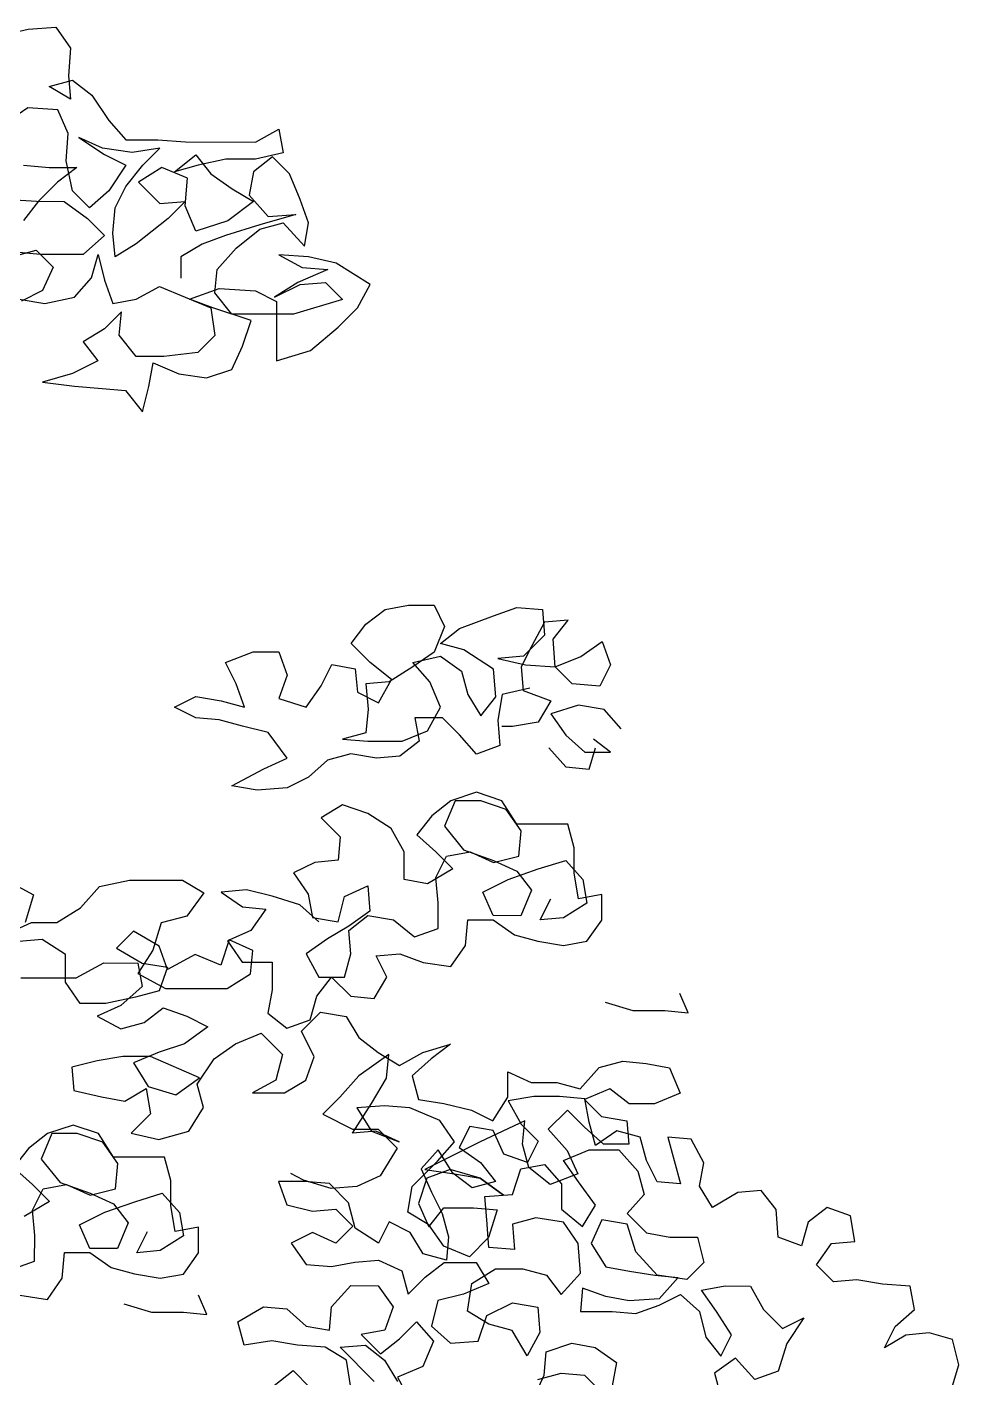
# Model space of a CAD drawing. Header units: millimetres. Extents: x -3.34 to 3.16, y -4.91 to 3.76.
# Drawn here: x 1.669 to 3.048, y 1.181 to 3.181 of the extents above; entities that cross this region are included whole.
import ezdxf

# ---------------------------------------------------------------- set-up
doc = ezdxf.new("R2010")
doc.units = ezdxf.units.MM
doc.header["$LTSCALE"] = 0.05
doc.layers.add('Vegetação', color=72, linetype='Continuous')

# ---------------------------------------------------------------- blocks, each defined once
blk = doc.blocks.new('A$C52BD5F3C')
at = {"color": 76}
for points in [[(7.1728, 11.6511), (7.2319, 11.6646), (7.2909, 11.6691), (7.3227, 11.6237), (7.3181, 11.5646), (7.3226, 11.5147), (7.2772, 11.542), (7.3271, 11.5556), (7.368, 11.5237), (7.4042, 11.4692), (7.4405, 11.4283), (7.5087, 11.4282), (7.5677, 11.4236), (7.7175, 11.4235), (7.7675, 11.4507), (7.7765, 11.4007), (7.7175, 11.3872), (7.6539, 11.3872), (7.5949, 11.3737), (7.5449, 11.3601), (7.5904, 11.3964), (7.6221, 11.3555), (7.6675, 11.3237), (7.7129, 11.2964), (7.6583, 11.2555), (7.5902, 11.2329), (7.5676, 11.2874), (7.5721, 11.3464), (7.5177, 11.3692), (7.4677, 11.3375), (7.5131, 11.292), (7.5676, 11.2965), (7.5312, 11.2602), (7.463, 11.2058), (7.4176, 11.1786), (7.4131, 11.2285), (7.4177, 11.283), (7.4404, 11.3284), (7.4768, 11.3738), (7.5132, 11.4101), (7.4541, 11.401), (7.3906, 11.4102), (7.3406, 11.4329), (7.3951, 11.3966), (7.4405, 11.3738), (7.4041, 11.3194), (7.3632, 11.2831), (7.3269, 11.3194), (7.3134, 11.383), (7.3179, 11.442), (7.2953, 11.492), (7.2317, 11.4966), (7.1727, 11.4558)], [(7.2225, 11.374), (7.277, 11.3694), (7.336, 11.3694), (7.2951, 11.3376), (7.2542, 11.2968), (7.2224, 11.2559)], [(7.1816, 11.3014), (7.2497, 11.2968), (7.3087, 11.2967), (7.3586, 11.2604), (7.3949, 11.224), (7.3495, 11.1832), (7.2587, 11.1833), (7.2042, 11.1879)], [(7.1996, 11.1788), (7.2496, 11.1924), (7.2859, 11.156), (7.2631, 11.1061), (7.2177, 11.0834)], [(7.2132, 11.0879), (7.2677, 11.0788), (7.3312, 11.0924), (7.3676, 11.1332), (7.3813, 11.1831), (7.3949, 11.1286), (7.413, 11.0787), (7.4629, 11.0877), (7.5129, 11.1149), (7.6218, 11.0694), (7.6309, 11.0104), (7.5945, 10.9741), (7.5218, 10.9651), (7.4628, 10.9651), (7.4265, 11.0106), (7.4311, 11.0605), (7.3948, 11.0242), (7.3493, 10.997), (7.3811, 10.9561), (7.3266, 10.9289), (7.263, 10.9108), (7.3311, 10.9017), (7.3901, 10.8971), (7.44, 10.8925), (7.4763, 10.847), (7.49, 10.9015), (7.4991, 10.9515), (7.5536, 10.9287), (7.6126, 10.9196), (7.6671, 10.9377), (7.6899, 10.9876), (7.7081, 11.0421), (7.6264, 11.0694), (7.5765, 11.0876), (7.64, 11.1103), (7.7172, 11.1056), (7.7626, 11.0829), (7.7625, 10.9558), (7.8352, 10.9784), (7.8943, 11.0283), (7.9352, 11.0691), (7.9625, 11.119), (7.8898, 11.1645), (7.8308, 11.1782), (7.7673, 11.1828), (7.8172, 11.1555), (7.8717, 11.1509), (7.8081, 11.1237), (7.7581, 11.092), (7.8126, 11.1192), (7.8671, 11.1237), (7.9034, 11.0873), (7.7989, 11.0556), (7.6672, 11.0557), (7.631, 11.1012), (7.6355, 11.1511), (7.6765, 11.1965), (7.7264, 11.2373), (7.7764, 11.2509), (7.8218, 11.2009), (7.8309, 11.2509), (7.8128, 11.3008), (7.7901, 11.3553), (7.7538, 11.3917), (7.7129, 11.3599), (7.7038, 11.31), (7.7446, 11.2646), (7.8037, 11.269), (7.7264, 11.2464), (7.6538, 11.2238), (7.6038, 11.2056), (7.5584, 11.1784), (7.5583, 11.133)], [(8.3028, 10.2569), (8.2438, 10.2433), (8.2347, 10.1888), (8.2391, 10.1343), (8.1892, 10.1162), (8.1529, 10.1571), (8.1166, 10.1935), (8.0576, 10.1935), (8.0666, 10.1436), (8.0257, 10.1118), (7.9757, 10.1073), (7.9213, 10.1164), (7.8713, 10.1029), (7.8304, 10.0666), (7.785, 10.0439), (7.7214, 10.0394), (7.6669, 10.0486), (7.7351, 10.0848), (7.785, 10.1075), (7.7442, 10.162), (7.6897, 10.1757), (7.6398, 10.1894), (7.5899, 10.1939), (7.5445, 10.2167), (7.5899, 10.2393), (7.6444, 10.2302), (7.6943, 10.2165), (7.6762, 10.2665), (7.6535, 10.3119), (7.7126, 10.3346), (7.7671, 10.3345), (7.7852, 10.2846), (7.767, 10.2346), (7.826, 10.2164), (7.8578, 10.2618), (7.8806, 10.3072), (7.9305, 10.2981), (7.935, 10.2481), (7.9804, 10.2254), (8.0077, 10.2753), (7.9623, 10.3117), (7.9215, 10.3526), (7.9533, 10.3934), (7.9942, 10.4252), (8.0442, 10.4342), (8.0987, 10.4341), (8.1213, 10.3887), (8.0986, 10.3342), (8.0531, 10.3025), (8.0031, 10.2708), (7.9532, 10.2663), (7.9577, 10.2118), (7.9531, 10.1618), (7.9031, 10.1482), (7.9576, 10.1437), (8.0303, 10.1436), (8.0848, 10.1662), (8.1121, 10.2162), (8.0894, 10.2707), (8.0531, 10.3116), (8.1122, 10.3251), (8.1576, 10.2933), (8.1711, 10.2434), (8.1983, 10.1979), (8.2302, 10.2388), (8.2257, 10.2978), (8.1621, 10.3387), (8.1122, 10.3524), (8.1531, 10.3841), (8.2258, 10.4113), (8.2757, 10.4294), (8.3302, 10.4248), (8.3347, 10.3704), (8.2893, 10.325), (8.2348, 10.3205), (8.2938, 10.3068), (8.3574, 10.3022), (8.4119, 10.3249), (8.4573, 10.3566), (8.4754, 10.3067), (8.4527, 10.2613), (8.3937, 10.2659), (8.3574, 10.3022), (8.3529, 10.3613), (8.3847, 10.4021), (8.3347, 10.3976), (8.3075, 10.3477), (8.2847, 10.3023), (8.2892, 10.2523), (8.3482, 10.2296), (8.3209, 10.1842), (8.2664, 10.1752), (8.2437, 10.1752)], [(8.498, 10.1704), (8.4617, 10.2113), (8.4072, 10.2204), (8.3482, 10.2023), (8.3799, 10.1569), (8.4208, 10.1205), (8.4753, 10.1205), (8.439, 10.1478)]]:
    blk.add_lwpolyline(points, dxfattribs=at)
at = {"color": 74}
for points in [[(8.3436, 10.1297), (8.3799, 10.0888), (8.4298, 10.0842), (8.4435, 10.1296)], [(7.8528, 9.7578), (7.812, 9.7941), (7.753, 9.8124), (7.6985, 9.826), (7.644, 9.8215), (7.6894, 9.7897), (7.7393, 9.7851), (7.7075, 9.7397), (7.6575, 9.7171), (7.6893, 9.6716), (7.7528, 9.6716), (7.7528, 9.6126), (7.7437, 9.5626), (7.7845, 9.5308), (7.8345, 9.5489), (7.8481, 9.5988), (7.88, 9.6397), (7.9208, 9.5988), (7.9707, 9.5942), (7.998, 9.6396), (7.9754, 9.685), (8.0253, 9.6895), (8.0752, 9.6713), (8.1343, 9.6622), (8.1661, 9.7075), (8.1707, 9.762), (8.2252, 9.762), (8.2706, 9.7301), (8.3205, 9.7165), (8.375, 9.7073), (8.4249, 9.7164), (8.4568, 9.7618), (8.4568, 9.8163), (8.4069, 9.8072), (8.3978, 9.8617), (8.3979, 9.9162), (8.3843, 9.9662), (8.2753, 9.9663), (8.2436, 10.0162), (8.1891, 10.0345), (8.1346, 10.0163), (8.0937, 9.9846), (8.0619, 9.9438), (8.1027, 9.9074), (8.139, 9.871), (8.0845, 9.8393), (8.0345, 9.8484), (8.0346, 9.9075), (8.0074, 9.9574), (7.9575, 9.9893), (7.903, 10.0075), (7.8576, 9.9803), (7.8984, 9.9394), (7.8938, 9.8894), (7.8439, 9.8849), (7.7984, 9.8623), (7.8302, 9.8168), (7.8392, 9.7669), (7.8937, 9.7577), (7.9074, 9.8122), (7.9573, 9.8349), (7.9618, 9.7804), (7.9164, 9.7486), (7.871, 9.7214), (7.8255, 9.6897), (7.8527, 9.6397), (7.9072, 9.6397), (7.9209, 9.6896), (7.9164, 9.7396), (7.9573, 9.7713), (8.0118, 9.7622), (8.0571, 9.7258), (8.1071, 9.7439), (8.1072, 9.7984), (8.1027, 9.8529), (8.1254, 9.8983), (8.1754, 9.9073), (8.2253, 9.8846), (8.2798, 9.8982), (8.2844, 9.9526), (8.2526, 9.9981), (8.1982, 10.0163), (8.1437, 10.0163), (8.1209, 9.9619), (8.1617, 9.9119), (8.2253, 9.8891), (8.2752, 9.8664), (8.307, 9.8255), (8.2842, 9.771), (8.2252, 9.7711), (8.2025, 9.821), (8.257, 9.8482), (8.3206, 9.8709), (8.3797, 9.889), (8.416, 9.8481), (8.425, 9.7981), (8.375, 9.7664), (8.3251, 9.7619), (8.3478, 9.8073)], [(7.1939, 9.8427), (7.2439, 9.8154), (7.2256, 9.7564)], [(7.1802, 9.7292), (7.2393, 9.7564), (7.2937, 9.7563), (7.3437, 9.7881), (7.3846, 9.8335), (7.4482, 9.847), (7.5617, 9.8469), (7.6071, 9.8196), (7.5708, 9.7697), (7.5163, 9.7561), (7.498, 9.6971), (7.4662, 9.6472), (7.5252, 9.6154), (7.6569, 9.6152), (7.7069, 9.647), (7.7115, 9.6969), (7.6615, 9.7197), (7.6433, 9.6652), (7.5888, 9.688), (7.5298, 9.6562), (7.5117, 9.7062), (7.4572, 9.738), (7.4208, 9.7017), (7.4753, 9.6699), (7.5298, 9.6608), (7.5116, 9.6108), (7.4616, 9.5973), (7.398, 9.5837), (7.3435, 9.5837), (7.3118, 9.6292), (7.3118, 9.6882), (7.2619, 9.72), (7.212, 9.7156)], [(7.2164, 9.6384), (7.3345, 9.6382), (7.3936, 9.67), (7.4662, 9.6699), (7.4753, 9.62), (7.4298, 9.5791), (7.3798, 9.5565), (7.4298, 9.5292), (7.4797, 9.5428), (7.5206, 9.5745), (7.5706, 9.5563), (7.6159, 9.5335), (7.566, 9.4973), (7.5115, 9.4792), (7.4569, 9.4565), (7.4887, 9.4065), (7.5477, 9.3883), (7.5977, 9.4246), (7.4933, 9.4701), (7.4343, 9.4701), (7.3798, 9.4611), (7.3253, 9.4475), (7.3297, 9.3976), (7.3888, 9.3839), (7.4387, 9.3748), (7.4841, 9.402), (7.4932, 9.3475), (7.4523, 9.3067), (7.5113, 9.293), (7.5749, 9.3111), (7.6067, 9.361), (7.5931, 9.411), (7.6295, 9.4654), (7.6749, 9.4972), (7.7295, 9.5198), (7.7748, 9.4744), (7.7612, 9.4199), (7.7112, 9.3927), (7.7793, 9.3926), (7.8247, 9.4198), (7.8429, 9.4698), (7.8157, 9.5243), (7.8566, 9.5651), (7.9111, 9.556), (7.9383, 9.5105), (7.9792, 9.4787), (8.0246, 9.4514), (8.0745, 9.4786), (8.1336, 9.4967), (8.0927, 9.465), (8.0518, 9.4287), (8.0654, 9.3787), (8.1198, 9.3696), (8.1789, 9.3559), (8.2242, 9.3332), (8.2561, 9.3831), (8.2561, 9.4376), (8.3061, 9.4149), (8.3605, 9.4148), (8.4105, 9.4011), (8.4514, 9.4465), (8.5014, 9.4601), (8.5513, 9.4555), (8.6012, 9.4464), (8.6239, 9.3919), (8.5694, 9.3692), (8.5149, 9.3693), (8.4741, 9.4011), (8.4195, 9.3784), (8.4558, 9.3421), (8.5103, 9.3329), (8.5148, 9.283), (8.4603, 9.283), (8.4195, 9.3194), (8.3832, 9.3558), (8.3423, 9.3149), (8.3831, 9.2695), (8.4058, 9.2195), (8.3467, 9.1969), (8.3013, 9.2332), (8.2878, 9.2832), (8.2924, 9.3331), (8.197, 9.2878), (8.0788, 9.2289), (8.1424, 9.2197), (8.1969, 9.2106), (8.2468, 9.1742), (8.1969, 9.2106), (8.1333, 9.2288), (8.0834, 9.2107), (8.0651, 9.1562), (8.0878, 9.1063), (8.1196, 9.1471), (8.1832, 9.1471), (8.2331, 9.1425), (8.2149, 9.0835), (8.174, 9.0426), (8.1196, 9.0654), (8.0878, 9.1108), (8.0424, 9.1381), (8.0516, 9.1926), (8.1061, 9.247), (8.1425, 9.2879), (8.1107, 9.3333), (8.0472, 9.3606), (7.9927, 9.3652), (7.9337, 9.3607), (7.9654, 9.3107), (8.0244, 9.288), (7.9745, 9.3107), (7.9245, 9.3062), (7.9654, 9.3698), (7.9973, 9.4242), (8.0019, 9.4742), (7.9383, 9.4288), (7.8973, 9.3834), (7.861, 9.3471), (7.9245, 9.3153), (7.979, 9.3153), (8.0198, 9.2743), (7.9835, 9.2154), (7.9335, 9.1927), (7.879, 9.1882), (7.82, 9.2064), (7.7928, 9.2201)], [(8.4641, 9.5865), (8.5231, 9.5683), (8.5913, 9.5682), (8.6412, 9.5636), (8.6231, 9.6045)], [(7.757, 8.7675), (7.7979, 8.7993), (7.8342, 8.7629)], [(7.9705, 8.7764), (7.8979, 8.8491), (7.9524, 8.8536), (7.9932, 8.8218), (8.0204, 8.7764)], [(7.9205, 8.7674), (7.9115, 8.8219), (7.8661, 8.8492), (7.8071, 8.8538), (7.7526, 8.8629), (7.6935, 8.8539), (7.68, 8.9038), (7.7345, 8.9356), (7.7844, 8.931), (7.8253, 8.8946), (7.8752, 8.8855), (7.8798, 8.9354), (7.9207, 8.9808), (7.9797, 8.9807), (8.0115, 8.9353), (7.9933, 8.8854), (7.9433, 8.8763), (7.9841, 8.8354), (8.025, 8.8672), (8.0614, 8.9035), (8.0977, 8.8626), (8.0749, 8.8081), (8.0204, 8.7854), (8.0476, 8.7355)], [(8.3201, 8.7806), (8.3701, 8.7942), (8.42, 8.7896), (8.4563, 8.7533)], [(8.311, 8.7398), (8.3337, 8.7897), (8.3383, 8.8396), (8.3928, 8.8578), (8.4428, 8.8486), (8.4882, 8.8168), (8.479, 8.7669)], [(9.201, 8.7526), (9.2192, 8.8116), (9.2057, 8.8661), (9.1557, 8.8798), (9.1058, 8.8753), (9.0603, 8.8481), (9.0831, 8.8935), (9.124, 8.9297), (9.1149, 8.9797), (9.0559, 8.9843), (9.0014, 8.9934), (8.9515, 8.9889), (8.9152, 9.0253), (8.947, 9.0707), (8.997, 9.0752), (8.9879, 9.1297), (8.938, 9.1479), (8.8971, 9.1161), (8.8834, 9.0662), (8.8335, 9.0844), (8.829, 9.1434), (8.7973, 9.1843), (8.7473, 9.1798), (8.6928, 9.1481), (8.6656, 9.1935), (8.6747, 9.2435), (8.6475, 9.2935), (8.5976, 9.298), (8.6247, 9.1981), (8.5748, 9.2027), (8.5521, 9.2481), (8.5385, 9.2981), (8.4886, 9.3118), (8.4432, 9.28), (8.4296, 9.33), (8.4206, 9.3799), (8.3661, 9.3845), (8.3116, 9.3846), (8.2571, 9.3755), (8.2843, 9.3256), (8.3206, 9.2892), (8.2978, 9.2438), (8.2479, 9.262), (8.2252, 9.312), (8.1753, 9.3211), (8.1525, 9.2757), (8.1979, 9.2439), (8.2297, 9.203), (8.1797, 9.1894), (8.1389, 9.2213), (8.1071, 9.2712), (8.0708, 9.2304), (8.0934, 9.1804), (8.1161, 9.135), (8.1297, 9.085), (8.1251, 9.0351), (8.0751, 9.0488), (8.0479, 9.0942), (8.0026, 9.117), (7.9798, 9.0716), (7.9299, 9.1034), (7.9163, 9.1579), (7.8755, 9.1988), (7.821, 9.2034), (7.7665, 9.2034), (7.7846, 9.1535), (7.8391, 9.1398), (7.8891, 9.1443), (7.9253, 9.1079), (7.889, 9.0716), (7.8391, 9.0944), (7.7936, 9.0717), (7.8254, 9.0263), (7.8799, 9.0217), (7.9298, 9.0307), (7.9798, 9.0352), (8.0297, 9.0125), (8.0433, 8.9625), (8.0796, 8.9988), (8.1205, 9.0306), (8.1886, 9.0305), (8.2159, 8.9851), (8.1613, 8.9624), (8.1068, 8.9488), (8.0932, 8.8944), (8.134, 8.858), (8.193, 8.8625), (8.2112, 8.917), (8.2658, 8.9442), (8.3202, 8.935), (8.3247, 8.8805), (8.2974, 8.8306), (8.2657, 8.8851), (8.2158, 8.8988), (8.1704, 8.9261), (8.1795, 8.9851), (8.2295, 9.0168), (8.2885, 9.0168), (8.3385, 9.0031), (8.3702, 8.9622), (8.4111, 9.0076), (8.4066, 9.0712), (8.3749, 9.1166), (8.3159, 9.1257), (8.2659, 9.1122), (8.2704, 9.0577), (8.2159, 9.0623), (8.2114, 9.1213), (8.2069, 9.1713), (8.266, 9.1757), (8.2842, 9.2302), (8.3341, 9.2393), (8.3704, 9.1983), (8.3704, 9.1439), (8.4158, 9.1075), (8.4431, 9.1529), (8.4068, 9.2029), (8.375, 9.2483), (8.4295, 9.2709), (8.4931, 9.2709), (8.5339, 9.2254), (8.5475, 9.1755), (8.5111, 9.1346), (8.552, 9.0937), (8.6019, 9.0846), (8.661, 9.0846), (8.6745, 9.0301), (8.6382, 8.9938), (8.5746, 9.0029), (8.5292, 9.0529), (8.5111, 9.1119), (8.4566, 9.1211), (8.4339, 9.0711), (8.4656, 9.0212), (8.5156, 9.012), (8.5701, 9.0029), (8.62, 8.9983), (8.5791, 8.953), (8.5155, 8.9485), (8.4656, 8.9576), (8.4156, 8.9758), (8.4111, 8.9259), (8.4792, 8.9258), (8.5291, 8.9212), (8.5791, 8.9393), (8.6245, 8.962), (8.6653, 8.9256), (8.6789, 8.8711), (8.7107, 8.8302), (8.7334, 8.8756), (8.7017, 8.9256), (8.6699, 8.971), (8.7199, 8.9801), (8.7744, 8.98), (8.8016, 8.93), (8.8424, 8.8891), (8.8878, 8.9118), (8.8515, 8.8573), (8.8332, 8.7983), (8.7833, 8.7802), (8.7424, 8.8257), (8.697, 8.7939), (8.7106, 8.7439)], [(7.2142, 8.9606), (7.2732, 8.9515), (7.305, 8.9969), (7.3096, 9.0514), (7.3641, 9.0513), (7.4095, 9.0195), (7.4594, 9.0058), (7.5139, 8.9967), (7.5639, 9.0057), (7.5957, 9.0511), (7.5957, 9.1056), (7.5458, 9.0965), (7.5367, 9.151), (7.5368, 9.2055), (7.5232, 9.2555), (7.4142, 9.2556), (7.3825, 9.3056), (7.328, 9.3238), (7.2735, 9.3057), (7.2326, 9.2739), (7.2008, 9.2331), (7.2416, 9.1967), (7.2779, 9.1604), (7.2234, 9.1286)], [(7.1961, 9.0151), (7.246, 9.0332), (7.2461, 9.0877), (7.2416, 9.1422), (7.2643, 9.1876), (7.3143, 9.1967), (7.3642, 9.1739), (7.4187, 9.1875), (7.4233, 9.242), (7.3916, 9.2874), (7.3371, 9.3056), (7.2826, 9.3057), (7.2598, 9.2512), (7.3007, 9.2012), (7.3642, 9.1784), (7.4141, 9.1557), (7.4459, 9.1148), (7.4231, 9.0603), (7.3641, 9.0604), (7.3415, 9.1104), (7.396, 9.1376), (7.4596, 9.1602), (7.5186, 9.1783), (7.5549, 9.1374), (7.5639, 9.0874), (7.514, 9.0557), (7.464, 9.0512), (7.4867, 9.0966)], [(7.4367, 8.9423), (7.4957, 8.924), (7.5638, 8.924), (7.6137, 8.9194), (7.5956, 8.9603)]]:
    blk.add_lwpolyline(points, dxfattribs=at)

msp = doc.modelspace()

# ---------------------------------------------------------------- block references
at = {"layer": 'Vegetação', "xscale": 0.6929999999999836, "yscale": 0.6929999999999978, "zscale": 0.6930000000000001}
msp.add_blockref('A$C52BD5F3C', (-3.3414, -4.9056), dxfattribs=at)

doc.saveas('drawing.dxf')
